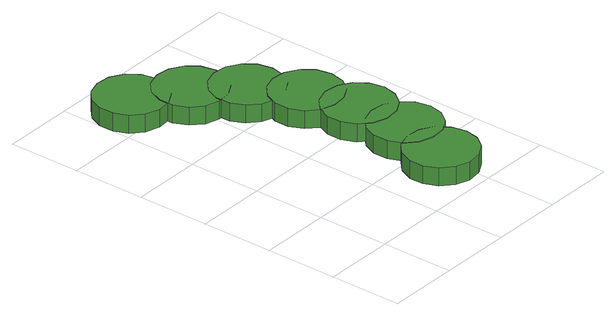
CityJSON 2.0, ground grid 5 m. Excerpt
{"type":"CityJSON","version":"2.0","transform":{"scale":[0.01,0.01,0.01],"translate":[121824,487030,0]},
"CityObjects":{
"tree1":{"type":"SolitaryVegetationObject","attributes":{"function":"something"},"geometry":[{"type":"MultiSurface","lod":"1","boundaries":[[[0,1,2,3,4,5,6,7,8,9,10,11,12,13,14]],[[15,16,17,18,19,20,21,22,23,24,25,26,27,28,29]],[[0,29,28,1]],[[1,28,27,2]],[[2,27,26,3]],[[3,26,25,4]],[[4,25,24,5]],[[5,24,23,6]],[[6,23,22,7]],[[7,22,21,8]],[[8,21,20,9]],[[9,20,19,10]],[[10,19,18,11]],[[11,18,17,12]],[[12,17,16,13]],[[13,16,15,14]],[[14,15,29,0]]]}]},
"tree2":{"type":"SolitaryVegetationObject","attributes":{"function":"something"},"geometry":[{"type":"MultiSurface","lod":"1","boundaries":[[[30,31,32,33,34,35,36,37,38,39,40,41,42,43,44]],[[45,46,47,48,49,50,51,52,53,54,55,56,57,58,59]],[[30,59,58,31]],[[31,58,57,32]],[[32,57,56,33]],[[33,56,55,34]],[[34,55,54,35]],[[35,54,53,36]],[[36,53,52,37]],[[37,52,51,38]],[[38,51,50,39]],[[39,50,49,40]],[[40,49,48,41]],[[41,48,47,42]],[[42,47,46,43]],[[43,46,45,44]],[[44,45,59,30]]]}]},
"tree3":{"type":"SolitaryVegetationObject","attributes":{"function":"something"},"geometry":[{"type":"MultiSurface","lod":"1","boundaries":[[[60,61,62,63,64,65,66,67,68,69,70,71,72,73,74]],[[75,76,77,78,79,80,81,82,83,84,85,86,87,88,89]],[[60,89,88,61]],[[61,88,87,62]],[[62,87,86,63]],[[63,86,85,64]],[[64,85,84,65]],[[65,84,83,66]],[[66,83,82,67]],[[67,82,81,68]],[[68,81,80,69]],[[69,80,79,70]],[[70,79,78,71]],[[71,78,77,72]],[[72,77,76,73]],[[73,76,75,74]],[[74,75,89,60]]]}]},
"tree4":{"type":"SolitaryVegetationObject","attributes":{"function":"something"},"geometry":[{"type":"MultiSurface","lod":"1","boundaries":[[[90,91,92,93,94,95,96,97,98,99,100,101,102,103,104]],[[105,106,107,108,109,110,111,112,113,114,115,116,117,118,119]],[[90,119,118,91]],[[91,118,117,92]],[[92,117,116,93]],[[93,116,115,94]],[[94,115,114,95]],[[95,114,113,96]],[[96,113,112,97]],[[97,112,111,98]],[[98,111,110,99]],[[99,110,109,100]],[[100,109,108,101]],[[101,108,107,102]],[[102,107,106,103]],[[103,106,105,104]],[[104,105,119,90]]]}]},
"tree5":{"type":"SolitaryVegetationObject","attributes":{"function":"something"},"geometry":[{"type":"MultiSurface","lod":"1","boundaries":[[[120,121,122,123,124,125,126,127,128,129,130,131,132,133,134]],[[135,136,137,138,139,140,141,142,143,144,145,146,147,148,149]],[[120,149,148,121]],[[121,148,147,122]],[[122,147,146,123]],[[123,146,145,124]],[[124,145,144,125]],[[125,144,143,126]],[[126,143,142,127]],[[127,142,141,128]],[[128,141,140,129]],[[129,140,139,130]],[[130,139,138,131]],[[131,138,137,132]],[[132,137,136,133]],[[133,136,135,134]],[[134,135,149,120]]]}]},
"tree6":{"type":"SolitaryVegetationObject","attributes":{"function":"something"},"geometry":[{"type":"MultiSurface","lod":"1","boundaries":[[[150,151,152,153,154,155,156,157,158,159,160,161,162,163,164]],[[165,166,167,168,169,170,171,172,173,174,175,176,177,178,179]],[[150,179,178,151]],[[151,178,177,152]],[[152,177,176,153]],[[153,176,175,154]],[[154,175,174,155]],[[155,174,173,156]],[[156,173,172,157]],[[157,172,171,158]],[[158,171,170,159]],[[159,170,169,160]],[[160,169,168,161]],[[161,168,167,162]],[[162,167,166,163]],[[163,166,165,164]],[[164,165,179,150]]]}]},
"tree7":{"type":"SolitaryVegetationObject","attributes":{"function":"something"},"geometry":[{"type":"MultiSurface","lod":"1","boundaries":[[[180,181,182,183,184,185,186,187,188,189,190,191,192,193,194]],[[195,196,197,198,199,200,201,202,203,204,205,206,207,208,209]],[[180,209,208,181]],[[181,208,207,182]],[[182,207,206,183]],[[183,206,205,184]],[[184,205,204,185]],[[185,204,203,186]],[[186,203,202,187]],[[187,202,201,188]],[[188,201,200,189]],[[189,200,199,190]],[[190,199,198,191]],[[191,198,197,192]],[[192,197,196,193]],[[193,196,195,194]],[[194,195,209,180]]]}]}
},
"vertices":[
[491,2176,156],[470,2276,156],[410,2358,156],[321,2410,156],[220,2420,156],[122,2389,156],[46,2320,156],[5,2227,156],[5,2124,156],[46,2031,156],[122,1963,156],[220,1931,156],[321,1942,156],[410,1993,156],[470,2076,156],[470,2076,29],[410,1993,29],[321,1942,29],[220,1931,29],[122,1963,29],[46,2031,29],[5,2124,29],[5,2227,29],[46,2320,29],[122,2389,29],[220,2420,29],[321,2410,29],[410,2358,29],[470,2276,29],[491,2176,29],
[1180,313,163],[1159,413,163],[1099,496,163],[1010,547,163],[909,557,163],[811,526,163],[735,457,163],[694,364,163],[694,262,163],[735,168,163],[811,100,163],[909,68,163],[1010,79,163],[1099,130,163],[1159,213,163],[1159,213,36],[1099,130,36],[1010,79,36],[909,68,36],[811,100,36],[735,168,36],[694,262,36],[694,364,36],[735,457,36],[811,526,36],[909,557,36],[1010,547,36],[1099,496,36],[1159,413,36],[1180,313,36],
[789,1951,159],[768,2051,159],[708,2134,159],[619,2185,159],[518,2196,159],[420,2164,159],[344,2096,159],[303,2002,159],[303,1900,159],[344,1806,159],[420,1738,159],[518,1706,159],[619,1717,159],[708,1768,159],[768,1851,159],[768,1851,32],[708,1768,32],[619,1717,32],[518,1706,32],[420,1738,32],[344,1806,32],[303,1900,32],[303,2002,32],[344,2096,32],[420,2164,32],[518,2196,32],[619,2185,32],[708,2134,32],[768,2051,32],[789,1951,32],
[1271,668,165],[1250,768,165],[1190,851,165],[1101,902,165],[999,913,165],[902,881,165],[826,813,165],[785,719,165],[785,617,165],[826,524,165],[902,455,165],[999,424,165],[1101,434,165],[1190,485,165],[1250,568,165],[1250,568,38],[1190,485,38],[1101,434,38],[999,424,38],[902,455,38],[826,524,38],[785,617,38],[785,719,38],[826,813,38],[902,881,38],[999,913,38],[1101,902,38],[1190,851,38],[1250,768,38],[1271,668,38],
[1019,1694,163],[998,1794,163],[938,1876,163],[849,1928,163],[748,1938,163],[650,1907,163],[574,1838,163],[533,1745,163],[533,1642,163],[574,1549,163],[650,1481,163],[748,1449,163],[849,1460,163],[938,1511,163],[998,1594,163],[998,1594,36],[938,1511,36],[849,1460,36],[748,1449,36],[650,1481,36],[574,1549,36],[533,1642,36],[533,1745,36],[574,1838,36],[650,1907,36],[748,1938,36],[849,1928,36],[938,1876,36],[998,1794,36],[1019,1694,36],
[1267,1024,167],[1245,1124,167],[1185,1207,167],[1097,1258,167],[995,1269,167],[898,1237,167],[822,1169,167],[780,1075,167],[780,973,167],[822,880,167],[898,811,167],[995,780,167],[1097,790,167],[1185,842,167],[1245,924,167],[1245,924,40],[1185,842,40],[1097,790,40],[995,780,40],[898,811,40],[822,880,40],[780,973,40],[780,1075,40],[822,1169,40],[898,1237,40],[995,1269,40],[1097,1258,40],[1185,1207,40],[1245,1124,40],[1267,1024,40],
[1187,1370,167],[1166,1470,167],[1106,1553,167],[1017,1604,167],[916,1614,167],[818,1583,167],[742,1514,167],[701,1421,167],[701,1319,167],[742,1225,167],[818,1157,167],[916,1125,167],[1017,1136,167],[1106,1187,167],[1166,1270,167],[1166,1270,40],[1106,1187,40],[1017,1136,40],[916,1125,40],[818,1157,40],[742,1225,40],[701,1319,40],[701,1421,40],[742,1514,40],[818,1583,40],[916,1614,40],[1017,1604,40],[1106,1553,40],[1166,1470,40],[1187,1370,40]
]}
